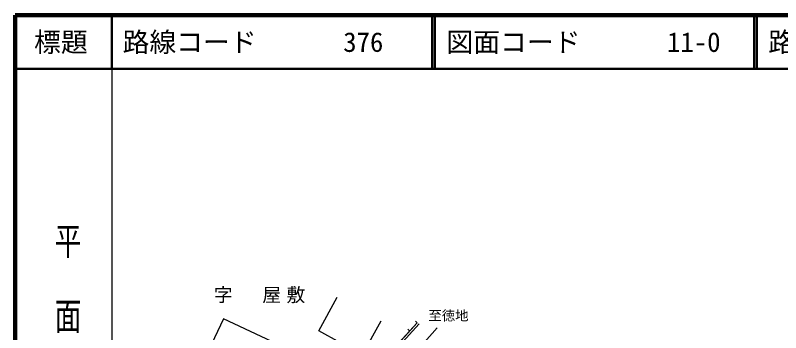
# Model space of a CAD drawing. Units: millimetres, scale not verified. Extents: x 40000 to 680000, y 20000 to 380000.
# Drawn here: x 40000 to 182711, y 320769 to 380000 of the extents above; entities that cross this region are included whole.
import ezdxf
from ezdxf.enums import TextEntityAlignment as Align

# ---------------------------------------------------------------- set-up
doc = ezdxf.new("R2010")
doc.units = ezdxf.units.MM
doc.header["$LTSCALE"] = 1000
for name, color, linetype, lineweight in [('M-BGD', 7, 'Continuous', 25), ('M-BMK-HTXT', 7, 'Continuous', 13), ('M-TTL', 2, 'Continuous', 140), ('M-TTL-BAND', 7, 'Continuous', 25), ('M-TTL-LINE', 7, 'Continuous', 50)]:
    doc.layers.add(name, color=color, linetype=linetype, lineweight=lineweight)
doc.layers.add('M-TTL-TXT', color=7, linetype='Continuous')
doc.styles.add('@ＭＳ ゴシック', font='')
doc.styles.add('ＭＳ ゴシック', font='')
doc.styles.get('@ＭＳ ゴシック').set_extended_font_data('@MS Gothic')
doc.styles.get('ＭＳ ゴシック').set_extended_font_data('MS Gothic')

msp = doc.modelspace()

# ---------------------------------------------------------------- linework, layer by layer
at = {"layer": 'M-BGD'}
for p, q in [((114960, 322595), (105186, 311994)), ((114960, 322595), (114593, 322934)), ((118639, 321685), (108584, 310300)), ((113564, 321081), (113197, 321420))]:
    msp.add_line(p, q, dxfattribs=at)
for points in [[(108142, 322924), (104692, 316642), (96588, 321092), (100037, 327374)], [(82295, 299515), (83304, 300113), (85653, 301786), (88312, 303785), (91143, 305392), (94229, 306843), (98161, 308183), (101222, 309615), (104292, 311439), (105186, 311994), (114960, 322595)], [(82444, 299006), (83597, 299602), (85969, 301251), (88624, 303284), (91357, 305039), (94406, 306389), (98333, 307728), (101510, 309061), (104671, 310999), (105515, 311633), (115309, 322431)]]:
    msp.add_lwpolyline(points, dxfattribs=at)
msp.add_lwpolyline([(75487, 316261), (89538, 309648), (92875, 316740), (78825, 323353)], close=True, dxfattribs=at)
at = {"layer": 'M-TTL'}
for p, q in [((40000, 380000), (40000, 20000)), ((680000, 380000), (40000, 380000))]:
    msp.add_line(p, q, dxfattribs=at)
at = {"layer": 'M-TTL-BAND'}
msp.add_line((58000, 370000), (58000, 20000), dxfattribs=at)
at = {"layer": 'M-TTL-LINE'}
for p, q in [((58000, 380000), (58000, 370000)), ((117750, 380000), (117750, 370000)), ((118250, 380000), (118250, 370000)), ((177750, 380000), (177750, 370000)), ((178250, 380000), (178250, 370000)), ((40000, 370000), (680000, 370000))]:
    msp.add_line(p, q, dxfattribs=at)

# ---------------------------------------------------------------- texts
at = {"layer": 'M-BMK-HTXT', "style": 'ＭＳ ゴシック'}
msp.add_text('至徳地', height=1833, dxfattribs=at).set_placement((120769, 323973), align=Align.MIDDLE_CENTER)
at = {"layer": 'M-BMK-HTXT', "insert": (86052, 327692), "char_height": 2566, "attachment_point": 5, "style": 'ＭＳ ゴシック'}
msp.add_mtext('\\T1.29;字\u3000屋敷', dxfattribs=at)
at = {"layer": 'M-TTL-BAND', "style": '@ＭＳ ゴシック', "width": 1.4}
msp.add_text('平  面  図', height=3666, rotation=270, dxfattribs=at).set_placement((49777, 306475), align=Align.MIDDLE_RIGHT)
at = {"layer": 'M-TTL-TXT', "style": 'ＭＳ ゴシック'}
msp.add_text('標題', height=3666, dxfattribs=at).set_placement((48500, 375000), align=Align.MIDDLE_CENTER)
for s, p in [('路線コード', (60000, 375000)), ('376', (101142, 375000)), ('図面コード', (120380, 375000)), ('11-0', (161521, 375000)), ('路 線 名', (180380, 375000))]:
    msp.add_text(s, height=3666, dxfattribs=at).set_placement(p, align=Align.MIDDLE_LEFT)

doc.saveas('drawing.dxf')
